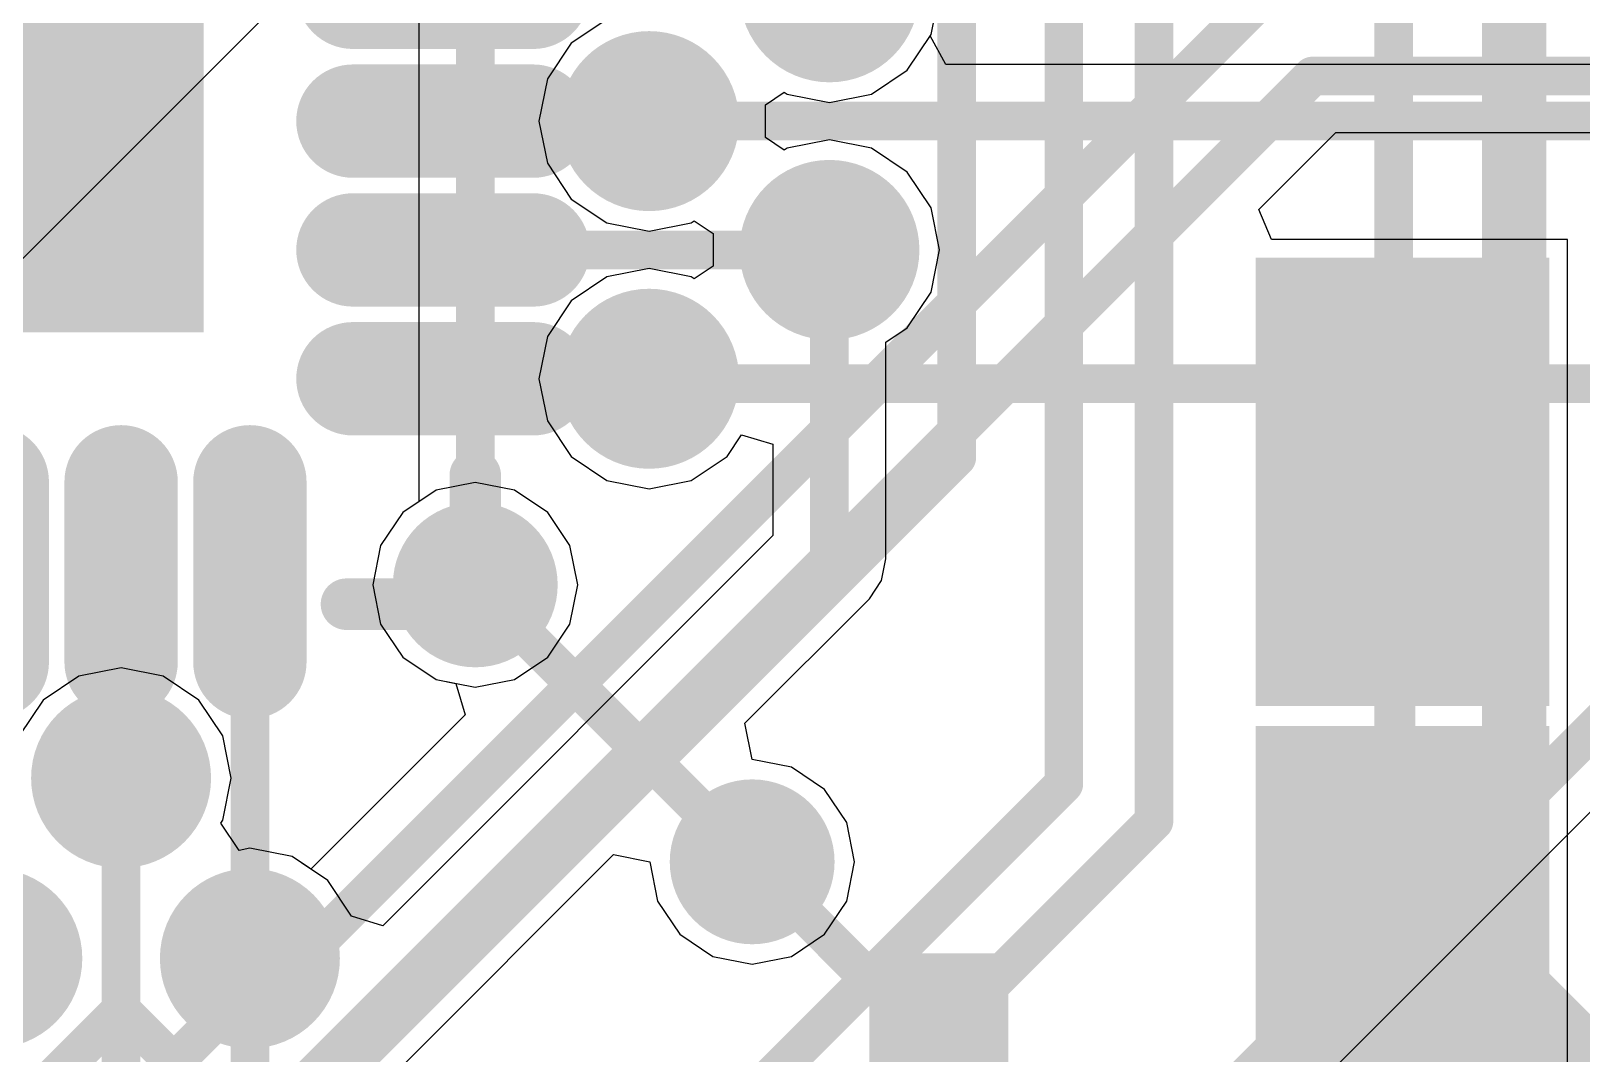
# Model space of a CAD drawing. Header units: millimetres. Extents: x 73 to 190, y 73 to 267.
# Drawn here: x 105.9 to 111.92, y 98.63 to 102.6 of the extents above; entities that cross this region are included whole.
import ezdxf

# ---------------------------------------------------------------- set-up
doc = ezdxf.new("R2010")
doc.units = ezdxf.units.MM
for name, color, linetype in [('BottomLayer', 5, 'Continuous'), ('BottomOverlay', 54, 'Continuous'), ('BottomPaste', 16, 'Continuous'), ('BottomSolder', 6, 'Continuous'), ('DrillDrawing', 1, 'Continuous'), ('MidLayer1', 16, 'Continuous'), ('MidLayer2', 76, 'Continuous'), ('MultiLayer', 9, 'Continuous'), ('TopLayer', 1, 'Continuous'), ('TopPaste', 8, 'Continuous'), ('TopSolder', 216, 'Continuous'), ('ViaHoleLayer', 16, 'Continuous')]:
    doc.layers.add(name, color=color, linetype=linetype)

msp = doc.modelspace()

# ---------------------------------------------------------------- linework, layer by layer
at = {"layer": 'BottomLayer'}
for p, q in [((109.39505172, 102.58636836), (109.42760182, 102.7500104)), ((109.39159986, 102.58119946), (109.39505172, 102.58636836)), ((109.45146766, 102.46919562), (109.39159986, 102.58119946)), ((112.60920328, 102.46919562), (109.45146766, 102.46919562)), ((109.94594216, 97.56093518), (112.5519085, 100.16689898))]:
    msp.add_line(p, q, dxfattribs=at)
for points, const_width in [([(108.8602852, 102.7500104, 1), (109.1396852, 102.7500104, 1)], 0.2794), ([(108.160312, 102.249986, 1), (108.439712, 102.249986, 1)], 0.2794), ([(107.07500302, 102.25000886, 1), (107.22500018, 102.25000886, 1)], 0.1499997), ([(107.77500162, 102.25000886, 1), (107.92499878, 102.25000886, 1)], 0.1499997), ([(107.4500137, 102.249986, 1), (107.5500135, 102.249986, 1)], 0.0999998), ([(108.2500121, 102.249986, 1), (108.3500119, 102.249986, 1)], 0.0999998), ([(108.26251144, 102.249986, 1), (108.33751256, 102.249986, 1)], 0.07499858), ([(108.8602852, 101.7500124, 1), (109.1396852, 101.7500124, 1)], 0.2794), ([(107.07500302, 101.75000986, 1), (107.22500018, 101.75000986, 1)], 0.1499997), ([(107.77500162, 101.75000986, 1), (107.92499878, 101.75000986, 1)], 0.1499997), ([(107.46251304, 101.7500124, 1), (107.53751416, 101.7500124, 1)], 0.07499858), ([(108.96248464, 101.7500124, 1), (109.03748576, 101.7500124, 1)], 0.07499858), ([(108.160312, 101.249988, 1), (108.439712, 101.249988, 1)], 0.2794), ([(107.07500302, 101.25001086, 1), (107.22500018, 101.25001086, 1)], 0.1499997), ([(107.77500162, 101.25001086, 1), (107.92499878, 101.25001086, 1)], 0.1499997), ([(107.46251304, 101.249988, 1), (107.53751416, 101.249988, 1)], 0.07499858), ([(108.26251144, 101.249988, 1), (108.33751256, 101.249988, 1)], 0.07499858), ([(108.26251144, 101.249988, 1), (108.33751256, 101.249988, 1)], 0.07499858), ([(108.28191704, 101.2306332, 1), (108.35691816, 101.2306332, 1)], 0.07499858), ([(108.28191704, 101.2306332, 1), (108.35691816, 101.2306332, 1)], 0.07499858), ([(106.17500228, 100.8500015, 1), (106.32499944, 100.8500015, 1)], 0.1499997), ([(106.67500128, 100.8500015, 1), (106.82499844, 100.8500015, 1)], 0.1499997), ([(106.71250184, 100.6499892, 1), (106.78750296, 100.6499892, 1)], 0.07499858), ([(107.49998312, 100.4499896, 1), (107.74998008, 100.4499896, 1)], 0.2499995), ([(106.21247744, 100.4999768, 1), (106.28747856, 100.4999768, 1)], 0.07499858), ([(107.58748104, 100.4499896, 1), (107.66248216, 100.4499896, 1)], 0.07499858), ([(106.17500228, 100.1500029, 1), (106.32499944, 100.1500029, 1)], 0.1499997), ([(106.67500128, 100.1500029, 1), (106.82499844, 100.1500029, 1)], 0.1499997), ([(106.110278, 99.70002919999999, 1), (106.389678, 99.70002919999999, 1)], 0.2794), ([(106.21247744, 99.70002919999999, 1), (106.28747856, 99.70002919999999, 1)], 0.07499858), ([(106.21247744, 99.70002919999999, 1), (106.28747856, 99.70002919999999, 1)], 0.07499858), ([(108.57500256, 99.37500064, 1), (108.82499952, 99.37500064, 1)], 0.2499995), ([(108.66247, 99.37500064, 1), (108.73747112, 99.37500064, 1)], 0.07499858), ([(108.66247, 99.37500064, 1), (108.73747112, 99.37500064, 1)], 0.07499858), ([(108.66250048, 99.37500064, 1), (108.7375016, 99.37500064, 1)], 0.07499858), ([(105.6103044, 99.00000519999999, 1), (105.8897044, 99.00000519999999, 1)], 0.2794), ([(106.6103024, 99.00000519999999, 1), (106.8897024, 99.00000519999999, 1)], 0.2794), ([(106.71250184, 99.00000519999999, 1), (106.78750296, 99.00000519999999, 1)], 0.07499858), ([(106.71250184, 99.00000519999999, 1), (106.78750296, 99.00000519999999, 1)], 0.07499858)]:
    msp.add_lwpolyline(points, format="xyb", close=True, dxfattribs=dict(at, const_width=const_width))
for points, const_width in [([(107.1500016, 102.25000886), (107.8500002, 102.25000886)], 0.2999994), ([(107.5000136, 102.249986), (108.300012, 102.249986)], 0.1999996), ([(108.300012, 102.249986), (112.7000032, 102.249986)], 0.1499997), ([(107.1500016, 101.75000986), (107.8500002, 101.75000986)], 0.2999994), ([(107.5000136, 101.7500124), (108.9999852, 101.7500124)], 0.1499997), ([(107.1500016, 101.25001086), (107.8500002, 101.25001086)], 0.2999994), ([(107.5000136, 101.249988), (108.300012, 101.249988)], 0.1499997), ([(108.300012, 101.249988), (108.3194176, 101.2306332)], 0.1499997), ([(108.3194176, 101.2306332), (114.401346, 101.2306332)], 0.1499997), ([(106.25000086, 100.8500015), (106.25000086, 100.1500029)], 0.2999994), ([(106.74999986, 100.8500015), (106.74999986, 100.1500029)], 0.2999994), ([(106.7500024, 99.00000519999999), (106.7500024, 100.6499892)], 0.1499997), ([(109.24999994, 97.17499996), (112.62499954, 100.54999956)], 0.1499997), ([(106.249978, 99.70002919999999), (106.249978, 100.4999768)], 0.1499997), ([(107.6249816, 100.4499896), (108.69997056, 99.37500064)], 0.1499997), ([(106.249978, 98.40762894), (106.249978, 99.70002919999999)], 0.1499997), ([(108.69997056, 99.37500064), (108.70000104, 99.37500064)], 0.1499997), ([(106.7500024, 98.31772563999999), (106.7500024, 99.00000519999999)], 0.1499997)]:
    msp.add_lwpolyline(points, dxfattribs=dict(at, const_width=const_width))
msp.add_solid([(106.50000036, 101.50000274), (106.50000036, 108.50000398), (99.49999912, 101.50000274), (99.49999912, 108.50000398)], dxfattribs=at)
at = {"layer": 'BottomOverlay', "const_width": 0.1999996}
for points in [[(107.62499938, 100.62500322), (107.62499938, 100.87500272)], [(107.37499988, 100.37500372), (107.62499938, 100.62500322)], [(107.12500038, 100.37500372), (107.37499988, 100.37500372)]]:
    msp.add_lwpolyline(points, dxfattribs=at)
at = {"layer": 'BottomOverlay', "const_width": 0.0999998}
for points in [[(107.57499948, 100.87500272, 1), (107.67499928, 100.87500272, 1)], [(107.57499948, 100.62500322, 1), (107.67499928, 100.62500322, 1)], [(107.57499948, 100.62500322, 1), (107.67499928, 100.62500322, 1)], [(107.07500048, 100.37500372, 1), (107.17500028, 100.37500372, 1)], [(107.32499998, 100.37500372, 1), (107.42499978, 100.37500372, 1)], [(107.32499998, 100.37500372, 1), (107.42499978, 100.37500372, 1)]]:
    msp.add_lwpolyline(points, format="xyb", close=True, dxfattribs=at)
at = {"layer": 'BottomPaste', "const_width": 0.1999996}
for points in [[(107.1500016, 102.25000886), (107.8500002, 102.25000886)], [(107.1500016, 101.75000986), (107.8500002, 101.75000986)], [(107.1500016, 101.25001086), (107.8500002, 101.25001086)], [(106.25000086, 100.8500015), (106.25000086, 100.1500029)], [(106.74999986, 100.8500015), (106.74999986, 100.1500029)]]:
    msp.add_lwpolyline(points, dxfattribs=at)
at = {"layer": 'BottomPaste', "const_width": 0.0999998}
for points in [[(107.1000017, 102.25000886, 1), (107.2000015, 102.25000886, 1)], [(107.8000003, 102.25000886, 1), (107.9000001, 102.25000886, 1)], [(107.1000017, 101.75000986, 1), (107.2000015, 101.75000986, 1)], [(107.8000003, 101.75000986, 1), (107.9000001, 101.75000986, 1)], [(107.1000017, 101.25001086, 1), (107.2000015, 101.25001086, 1)], [(107.8000003, 101.25001086, 1), (107.9000001, 101.25001086, 1)], [(106.20000096, 100.8500015, 1), (106.30000076, 100.8500015, 1)], [(106.69999996, 100.8500015, 1), (106.79999976, 100.8500015, 1)], [(106.20000096, 100.1500029, 1), (106.30000076, 100.1500029, 1)], [(106.69999996, 100.1500029, 1), (106.79999976, 100.1500029, 1)]]:
    msp.add_lwpolyline(points, format="xyb", close=True, dxfattribs=at)
at = {"layer": 'BottomPaste'}
msp.add_solid([(106.0002452, 102.00010842), (106.0002452, 104.5001085), (103.50024512, 102.00010842), (103.50024512, 104.5001085)], dxfattribs=at)
at = {"layer": 'BottomSolder'}
for points, const_width in [([(108.82528654, 102.7500104, 1), (109.17468386, 102.7500104, 1)], 0.34939986), ([(107.04000182, 102.75000786, 1), (107.26000138, 102.75000786, 1)], 0.21999956), ([(107.74000042, 102.75000786, 1), (107.95999998, 102.75000786, 1)], 0.21999956), ([(108.12531334, 102.249986, 1), (108.47471066, 102.249986, 1)], 0.34939986), ([(107.04000182, 102.25000886, 1), (107.26000138, 102.25000886, 1)], 0.21999956), ([(107.74000042, 102.25000886, 1), (107.95999998, 102.25000886, 1)], 0.21999956), ([(108.82528654, 101.7500124, 1), (109.17468386, 101.7500124, 1)], 0.34939986), ([(107.04000182, 101.75000986, 1), (107.26000138, 101.75000986, 1)], 0.21999956), ([(107.74000042, 101.75000986, 1), (107.95999998, 101.75000986, 1)], 0.21999956), ([(108.12531334, 101.249988, 1), (108.47471066, 101.249988, 1)], 0.34939986), ([(107.04000182, 101.25001086, 1), (107.26000138, 101.25001086, 1)], 0.21999956), ([(107.74000042, 101.25001086, 1), (107.95999998, 101.25001086, 1)], 0.21999956), ([(105.64000208, 100.8500015, 1), (105.86000164, 100.8500015, 1)], 0.21999956), ([(106.14000108, 100.8500015, 1), (106.36000064, 100.8500015, 1)], 0.21999956), ([(106.64000008, 100.8500015, 1), (106.85999964, 100.8500015, 1)], 0.21999956), ([(107.46498192, 100.4499896, 1), (107.78498128, 100.4499896, 1)], 0.31999936), ([(105.64000208, 100.1500029, 1), (105.86000164, 100.1500029, 1)], 0.21999956), ([(106.14000108, 100.1500029, 1), (106.36000064, 100.1500029, 1)], 0.21999956), ([(106.64000008, 100.1500029, 1), (106.85999964, 100.1500029, 1)], 0.21999956), ([(106.07527934, 99.70002919999999, 1), (106.42467666, 99.70002919999999, 1)], 0.34939986), ([(108.54000136, 99.37500064, 1), (108.86000072, 99.37500064, 1)], 0.31999936), ([(105.57530574, 99.00000519999999, 1), (105.92470306, 99.00000519999999, 1)], 0.34939986), ([(106.57530374, 99.00000519999999, 1), (106.92470106, 99.00000519999999, 1)], 0.34939986)]:
    msp.add_lwpolyline(points, format="xyb", close=True, dxfattribs=dict(at, const_width=const_width))
at = {"layer": 'BottomSolder', "const_width": 0.43999912}
for points in [[(107.1500016, 102.75000786), (107.8500002, 102.75000786)], [(107.1500016, 102.25000886), (107.8500002, 102.25000886)], [(107.1500016, 101.75000986), (107.8500002, 101.75000986)], [(107.1500016, 101.25001086), (107.8500002, 101.25001086)], [(105.75000186, 100.8500015), (105.75000186, 100.1500029)], [(106.25000086, 100.8500015), (106.25000086, 100.1500029)], [(106.74999986, 100.8500015), (106.74999986, 100.1500029)]]:
    msp.add_lwpolyline(points, dxfattribs=at)
at = {"layer": 'BottomSolder'}
msp.add_solid([(106.57000022, 101.43000288), (106.57000022, 108.57000384), (99.42999925999999, 101.43000288), (99.42999925999999, 108.57000384)], dxfattribs=at)
at = {"layer": 'DrillDrawing'}
for points, const_width in [([(108.9237852, 102.7500104, 1), (109.0761852, 102.7500104, 1)], 0.1524), ([(108.223812, 102.249986, 1), (108.376212, 102.249986, 1)], 0.1524), ([(108.9237852, 101.7500124, 1), (109.0761852, 101.7500124, 1)], 0.1524), ([(108.223812, 101.249988, 1), (108.376212, 101.249988, 1)], 0.1524), ([(107.5749817, 100.4499896, 1), (107.6749815, 100.4499896, 1)], 0.0999998), ([(106.173778, 99.70002919999999, 1), (106.326178, 99.70002919999999, 1)], 0.1524), ([(108.65000114, 99.37500064, 1), (108.75000094, 99.37500064, 1)], 0.0999998), ([(105.6738044, 99.00000519999999, 1), (105.8262044, 99.00000519999999, 1)], 0.1524), ([(106.6738024, 99.00000519999999, 1), (106.8262024, 99.00000519999999, 1)], 0.1524)]:
    msp.add_lwpolyline(points, format="xyb", close=True, dxfattribs=dict(at, const_width=const_width))
at = {"layer": 'MidLayer1'}
for p, q in [((109.39505172, 102.58636836), (109.42760182, 102.7500104)), ((108.13636996, 102.64505252), (107.99764024, 102.55235776)), ((107.99764024, 102.55235776), (107.90494548, 102.41362804)), ((109.30235696, 102.44763864), (109.39505172, 102.58636836)), ((109.16362724, 102.35494388), (109.30235696, 102.44763864)), ((107.90494548, 102.41362804), (107.87239538, 102.249986)), ((108.75137508, 102.31351902), (108.82485728, 102.36261976)), ((108.82485728, 102.36261976), (108.83634316, 102.35494388)), ((108.75137508, 102.18651902), (108.75137508, 102.31351902)), ((108.83634316, 102.35494388), (108.9999852, 102.32239378)), ((108.9999852, 102.32239378), (109.16362724, 102.35494388)), ((107.87239538, 102.249986), (107.90494548, 102.08634396)), ((108.82486744, 102.1374132), (108.75137508, 102.18651902)), ((108.83634316, 102.14507892), (108.82486744, 102.1374132)), ((108.9999852, 102.17762902), (108.83634316, 102.14507892)), ((109.16362724, 102.14507892), (108.9999852, 102.17762902)), ((109.30235696, 102.05238416), (109.16362724, 102.14507892)), ((107.90494548, 102.08634396), (107.99764024, 101.94761424)), ((109.39505172, 101.91365444), (109.30235696, 102.05238416)), ((107.99764024, 101.94761424), (108.13636996, 101.85491948)), ((109.42760182, 101.7500124), (109.39505172, 101.91365444)), ((108.13636996, 101.85491948), (108.300012, 101.82236938)), ((108.300012, 101.82236938), (108.46365404, 101.85491948)), ((108.46365404, 101.85491948), (108.47512976, 101.8625852)), ((108.47512976, 101.8625852), (108.54862212, 101.81347938)), ((108.54862212, 101.81347938), (108.54862212, 101.68647938)), ((109.39505172, 101.58637036), (109.42760182, 101.7500124)), ((108.13636996, 101.64505452), (107.99764024, 101.55235976)), ((108.300012, 101.67760462), (108.13636996, 101.64505452)), ((108.46365404, 101.64505452), (108.300012, 101.67760462)), ((108.47513992, 101.63737864), (108.46365404, 101.64505452)), ((108.54862212, 101.68647938), (108.47513992, 101.63737864)), ((109.30235696, 101.44764064), (109.39505172, 101.58637036)), ((107.99764024, 101.55235976), (107.90494548, 101.41363004)), ((107.90494548, 101.41363004), (107.87239538, 101.249988)), ((109.21919482, 101.3920756), (109.30235696, 101.44764064)), ((109.21919482, 100.55079966), (109.21919482, 101.3920756)), ((107.87239538, 101.249988), (107.90494548, 101.08634596)), ((107.90494548, 101.08634596), (107.99764024, 100.94761624)), ((108.60238376, 100.94761624), (108.6592442, 101.03271386)), ((108.6592442, 101.03271386), (108.78077558, 100.9958483)), ((108.78077558, 100.9958483), (108.78077558, 100.64159958)), ((107.99764024, 100.94761624), (108.13636996, 100.85492148)), ((108.46365404, 100.85492148), (108.60238376, 100.94761624)), ((107.47281274, 100.81735996), (107.34380868, 100.73116252)), ((107.6249816, 100.84762914), (107.47281274, 100.81735996)), ((107.77715046, 100.81735996), (107.6249816, 100.84762914)), ((107.90615452, 100.73116252), (107.77715046, 100.81735996)), ((108.13636996, 100.85492148), (108.300012, 100.82237138)), ((108.300012, 100.82237138), (108.46365404, 100.85492148)), ((107.34380868, 100.73116252), (107.25761124, 100.60215846)), ((107.99235196, 100.60215846), (107.90615452, 100.73116252)), ((108.78077558, 100.64159958), (107.26611008, 99.12693154)), ((107.25761124, 100.60215846), (107.22734206, 100.4499896)), ((108.02262114, 100.4499896), (107.99235196, 100.60215846)), ((109.20250956, 100.46691108), (109.21919482, 100.55079966)), ((107.22734206, 100.4499896), (107.25761124, 100.29782074)), ((107.99235196, 100.29782074), (108.02262114, 100.4499896)), ((109.1549887, 100.39579362), (109.20250956, 100.46691108)), ((108.67210168, 99.9129066), (109.1549887, 100.39579362)), ((107.25761124, 100.29782074), (107.34380868, 100.16881668)), ((107.90615452, 100.16881668), (107.99235196, 100.29782074)), ((107.34380868, 100.16881668), (107.47281274, 100.08261924)), ((107.77715046, 100.08261924), (107.90615452, 100.16881668)), ((106.08633596, 100.09509572), (105.94760624, 100.00240096)), ((106.249978, 100.12764582), (106.08633596, 100.09509572)), ((106.41362004, 100.09509572), (106.249978, 100.12764582)), ((106.55234976, 100.00240096), (106.41362004, 100.09509572)), ((107.47281274, 100.08261924), (107.6249816, 100.05235006)), ((107.6249816, 100.05235006), (107.77715046, 100.08261924)), ((105.94760624, 100.00240096), (105.85491148, 99.86367123999999)), ((106.64504452, 99.86367123999999), (106.55234976, 100.00240096)), ((108.70000358, 99.77264018), (108.67210168, 99.9129066)), ((106.67759462, 99.70002919999999), (106.64504452, 99.86367123999999)), ((108.8521699, 99.74237099999999), (108.70000358, 99.77264018)), ((108.98117396, 99.65617356), (108.8521699, 99.74237099999999)), ((106.64504452, 99.53638715999999), (106.67759462, 99.70002919999999)), ((109.0673714, 99.5271695), (108.98117396, 99.65617356)), ((106.63733054, 99.52484285999999), (106.64504452, 99.53638715999999)), ((106.7078892, 99.4192449), (106.63733054, 99.52484285999999)), ((109.09764058, 99.37500064), (109.0673714, 99.5271695)), ((106.7500024, 99.42762182), (106.7078892, 99.4192449)), ((106.91364444, 99.39507171999999), (106.7500024, 99.42762182)), ((107.05237416, 99.30237695999999), (106.91364444, 99.39507171999999)), ((107.33909952, 98.57990443999999), (108.16209508, 99.40289999999999)), ((108.16209508, 99.40289999999999), (108.3023615, 99.3749981)), ((108.3023615, 99.3749981), (108.33263068, 99.22283177999999)), ((109.0673714, 99.22283177999999), (109.09764058, 99.37500064)), ((107.14506892, 99.16364978), (107.05237416, 99.30237695999999)), ((108.33263068, 99.22283177999999), (108.41882812, 99.09382772)), ((108.98117396, 99.09382772), (109.0673714, 99.22283177999999)), ((107.26611008, 99.12693154), (107.14506892, 99.16364978)), ((108.41882812, 99.09382772), (108.54783218, 99.00763028)), ((108.8521699, 99.00763028), (108.98117396, 99.09382772)), ((108.54783218, 99.00763028), (108.70000104, 98.9773611)), ((108.70000104, 98.9773611), (108.8521699, 99.00763028))]:
    msp.add_line(p, q, dxfattribs=at)
for points, const_width in [([(108.8602852, 102.7500104, 1), (109.1396852, 102.7500104, 1)], 0.2794), ([(108.160312, 102.249986, 1), (108.439712, 102.249986, 1)], 0.2794), ([(108.8602852, 101.7500124, 1), (109.1396852, 101.7500124, 1)], 0.2794), ([(108.96248464, 101.7500124, 1), (109.03748576, 101.7500124, 1)], 0.07499858), ([(108.160312, 101.249988, 1), (108.439712, 101.249988, 1)], 0.2794), ([(107.49998312, 100.4499896, 1), (107.74998008, 100.4499896, 1)], 0.2499995), ([(108.96248464, 100.55079966, 1), (109.03748576, 100.55079966, 1)], 0.07499858), ([(108.96248464, 100.55079966, 1), (109.03748576, 100.55079966, 1)], 0.07499858), ([(106.110278, 99.70002919999999, 1), (106.389678, 99.70002919999999, 1)], 0.2794), ([(108.57500256, 99.37500064, 1), (108.82499952, 99.37500064, 1)], 0.2499995), ([(105.6103044, 99.00000519999999, 1), (105.8897044, 99.00000519999999, 1)], 0.2794), ([(106.6103024, 99.00000519999999, 1), (106.8897024, 99.00000519999999, 1)], 0.2794)]:
    msp.add_lwpolyline(points, format="xyb", close=True, dxfattribs=dict(at, const_width=const_width))
at = {"layer": 'MidLayer1', "const_width": 0.1499997}
for points in [[(108.9999852, 100.55079966), (108.9999852, 101.7500124)], [(106.63918474, 98.18999919999999), (108.9999852, 100.55079966)]]:
    msp.add_lwpolyline(points, dxfattribs=at)
at = {"layer": 'MidLayer2'}
msp.add_line((108.00664454, 103.85627946), (104.27475462, 100.12271822), dxfattribs=at)
for points, const_width in [([(111.65800122, 98.90200438), (111.65800122, 107.77498638)], 0.2499995), ([(111.19000114, 98.14000184), (111.19000114, 107.40999854)], 0.1499997), ([(109.49438604, 100.94438536), (109.49438604, 107.25559956)], 0.1499997), ([(109.91000116, 99.67740542), (109.91000116, 106.68484378)], 0.1499997), ([(110.26000046, 99.53243237999999), (110.26000046, 106.33499942)], 0.1499997), ([(106.27499954, 97.72499886), (109.49438604, 100.94438536)], 0.1499997), ([(106.249978, 98.80079045999999), (106.249978, 99.70002919999999)], 0.1499997), ([(107.10759884, 96.8750031), (109.91000116, 99.67740542)], 0.1499997), ([(106.60106188, 95.87349379999999), (110.26000046, 99.53243237999999)], 0.1499997), ([(106.7500024, 98.89069375999999), (106.7500024, 99.00000519999999)], 0.1499997), ([(111.65800122, 98.90200438), (113.7463816, 96.81362399999999)], 0.2499995), ([(105.31431058, 97.45500193999999), (106.7500024, 98.89069375999999)], 0.1499997), ([(105.1941889, 97.74500135999999), (106.249978, 98.80079045999999)], 0.1499997)]:
    msp.add_lwpolyline(points, dxfattribs=dict(at, const_width=const_width))
for points, const_width in [([(108.8602852, 102.7500104, 1), (109.1396852, 102.7500104, 1)], 0.2794), ([(108.160312, 102.249986, 1), (108.439712, 102.249986, 1)], 0.2794), ([(108.8602852, 101.7500124, 1), (109.1396852, 101.7500124, 1)], 0.2794), ([(108.160312, 101.249988, 1), (108.439712, 101.249988, 1)], 0.2794), ([(109.45688548, 100.94438536, 1), (109.5318866, 100.94438536, 1)], 0.07499858), ([(109.45688548, 100.94438536, 1), (109.5318866, 100.94438536, 1)], 0.07499858), ([(107.49998312, 100.4499896, 1), (107.74998008, 100.4499896, 1)], 0.2499995), ([(106.110278, 99.70002919999999, 1), (106.389678, 99.70002919999999, 1)], 0.2794), ([(106.21247744, 99.70002919999999, 1), (106.28747856, 99.70002919999999, 1)], 0.07499858), ([(109.8725006, 99.67740542, 1), (109.94750172, 99.67740542, 1)], 0.07499858), ([(109.8725006, 99.67740542, 1), (109.94750172, 99.67740542, 1)], 0.07499858), ([(108.57500256, 99.37500064, 1), (108.82499952, 99.37500064, 1)], 0.2499995), ([(110.2224999, 99.53243237999999, 1), (110.29750102, 99.53243237999999, 1)], 0.07499858), ([(110.2224999, 99.53243237999999, 1), (110.29750102, 99.53243237999999, 1)], 0.07499858), ([(105.6103044, 99.00000519999999, 1), (105.8897044, 99.00000519999999, 1)], 0.2794), ([(106.6103024, 99.00000519999999, 1), (106.8897024, 99.00000519999999, 1)], 0.2794), ([(106.71250184, 99.00000519999999, 1), (106.78750296, 99.00000519999999, 1)], 0.07499858), ([(111.59550198, 98.90200438, 1), (111.72050046, 98.90200438, 1)], 0.12499848), ([(111.59550198, 98.90200438, 1), (111.72050046, 98.90200438, 1)], 0.12499848), ([(106.71250184, 98.89069375999999, 1), (106.78750296, 98.89069375999999, 1)], 0.07499858), ([(106.71250184, 98.89069375999999, 1), (106.78750296, 98.89069375999999, 1)], 0.07499858), ([(106.21247744, 98.80079045999999, 1), (106.28747856, 98.80079045999999, 1)], 0.07499858), ([(106.21247744, 98.80079045999999, 1), (106.28747856, 98.80079045999999, 1)], 0.07499858)]:
    msp.add_lwpolyline(points, format="xyb", close=True, dxfattribs=dict(at, const_width=const_width))
at = {"layer": 'MultiLayer'}
for points, const_width in [([(108.8602852, 102.7500104, 1), (109.1396852, 102.7500104, 1)], 0.2794), ([(108.160312, 102.249986, 1), (108.439712, 102.249986, 1)], 0.2794), ([(108.8602852, 101.7500124, 1), (109.1396852, 101.7500124, 1)], 0.2794), ([(108.160312, 101.249988, 1), (108.439712, 101.249988, 1)], 0.2794), ([(107.49998312, 100.4499896, 1), (107.74998008, 100.4499896, 1)], 0.2499995), ([(106.110278, 99.70002919999999, 1), (106.389678, 99.70002919999999, 1)], 0.2794), ([(108.57500256, 99.37500064, 1), (108.82499952, 99.37500064, 1)], 0.2499995), ([(105.6103044, 99.00000519999999, 1), (105.8897044, 99.00000519999999, 1)], 0.2794), ([(106.6103024, 99.00000519999999, 1), (106.8897024, 99.00000519999999, 1)], 0.2794)]:
    msp.add_lwpolyline(points, format="xyb", close=True, dxfattribs=dict(at, const_width=const_width))
at = {"layer": 'TopLayer'}
for p, q in [((107.40577198, 103.2742156), (107.40577198, 100.77256452)), ((110.66732756, 101.90731968), (110.96579026, 102.20578238)), ((110.96579026, 102.20578238), (115.1088376, 102.20578238)), ((110.71593046, 101.78998692), (110.66732756, 101.90731968)), ((111.86502392, 101.78998692), (110.71593046, 101.78998692)), ((111.86502392, 99.90999067999999), (111.86502392, 101.78998692)), ((107.40577198, 100.77256452), (107.34380868, 100.73116252)), ((107.34380868, 100.73116252), (107.25761124, 100.60215846)), ((107.25761124, 100.60215846), (107.22734206, 100.4499896)), ((107.22734206, 100.4499896), (107.25761124, 100.29782074)), ((107.25761124, 100.29782074), (107.34380868, 100.16881668)), ((107.34380868, 100.16881668), (107.47281274, 100.08261924)), ((106.08633596, 100.09509572), (105.94760624, 100.00240096)), ((106.249978, 100.12764582), (106.08633596, 100.09509572)), ((106.41362004, 100.09509572), (106.249978, 100.12764582)), ((106.55234976, 100.00240096), (106.41362004, 100.09509572)), ((107.47281274, 100.08261924), (107.54938358, 100.06738686)), ((107.54938358, 100.06738686), (107.58625168, 99.94585547999999)), ((105.94760624, 100.00240096), (105.85491148, 99.86367123999999)), ((106.64504452, 99.86367123999999), (106.55234976, 100.00240096)), ((107.58625168, 99.94585547999999), (106.98667198, 99.34627578)), ((111.86502392, 98.09165802), (111.86502392, 99.90999067999999)), ((106.67759462, 99.70002919999999), (106.64504452, 99.86367123999999)), ((106.64504452, 99.53638715999999), (106.67759462, 99.70002919999999)), ((106.63733054, 99.52484285999999), (106.64504452, 99.53638715999999)), ((106.7078892, 99.4192449), (106.63733054, 99.52484285999999)), ((106.7500024, 99.42762182), (106.7078892, 99.4192449)), ((106.91364444, 99.39507171999999), (106.7500024, 99.42762182)), ((106.98667198, 99.34627578), (106.91364444, 99.39507171999999))]:
    msp.add_line(p, q, dxfattribs=at)
at = {"layer": 'TopLayer', "const_width": 0.1499997}
for points in [[(107.6249816, 100.4499896), (107.6249816, 103.2742156)], [(106.9504084, 99.00000519999999), (110.6654124, 102.7150092)], [(106.95561794, 98.50561959999999), (110.87499034, 102.424992)], [(110.87499034, 102.424992), (115.394994, 102.424992)], [(111.1999808, 100.8249952), (111.2250252, 100.8499888)], [(111.1999808, 94.17502119999999), (111.1999808, 100.8249952)], [(106.249978, 98.8008184), (106.249978, 99.70002919999999)], [(108.70000104, 99.37500064), (109.35000228, 98.7249994)], [(106.7500024, 99.00000519999999), (106.9504084, 99.00000519999999)], [(106.249978, 98.8008184), (106.5452276, 98.50561959999999)], [(109.35000228, 98.7249994), (109.42500086, 98.7249994)]]:
    msp.add_lwpolyline(points, dxfattribs=at)
at = {"layer": 'TopLayer'}
for points, const_width in [([(108.8602852, 102.7500104, 1), (109.1396852, 102.7500104, 1)], 0.2794), ([(108.160312, 102.249986, 1), (108.439712, 102.249986, 1)], 0.2794), ([(110.83748978, 102.424992, 1), (110.9124909, 102.424992, 1)], 0.07499858), ([(110.83748978, 102.424992, 1), (110.9124909, 102.424992, 1)], 0.07499858), ([(108.8602852, 101.7500124, 1), (109.1396852, 101.7500124, 1)], 0.2794), ([(108.160312, 101.249988, 1), (108.439712, 101.249988, 1)], 0.2794), ([(111.18752464, 100.8499888, 1), (111.26252576, 100.8499888, 1)], 0.07499858), ([(111.16248024, 100.8249952, 1), (111.23748136, 100.8249952, 1)], 0.07499858), ([(111.16248024, 100.8249952, 1), (111.23748136, 100.8249952, 1)], 0.07499858), ([(107.49998312, 100.4499896, 1), (107.74998008, 100.4499896, 1)], 0.2499995), ([(107.58748104, 100.4499896, 1), (107.66248216, 100.4499896, 1)], 0.07499858), ([(106.110278, 99.70002919999999, 1), (106.389678, 99.70002919999999, 1)], 0.2794), ([(106.21247744, 99.70002919999999, 1), (106.28747856, 99.70002919999999, 1)], 0.07499858), ([(108.57500256, 99.37500064, 1), (108.82499952, 99.37500064, 1)], 0.2499995), ([(108.66250048, 99.37500064, 1), (108.7375016, 99.37500064, 1)], 0.07499858), ([(105.6103044, 99.00000519999999, 1), (105.8897044, 99.00000519999999, 1)], 0.2794), ([(106.6103024, 99.00000519999999, 1), (106.8897024, 99.00000519999999, 1)], 0.2794), ([(106.71250184, 99.00000519999999, 1), (106.78750296, 99.00000519999999, 1)], 0.07499858), ([(106.91290784, 99.00000519999999, 1), (106.98790896, 99.00000519999999, 1)], 0.07499858), ([(106.91290784, 99.00000519999999, 1), (106.98790896, 99.00000519999999, 1)], 0.07499858), ([(106.21247744, 98.8008184, 1), (106.28747856, 98.8008184, 1)], 0.07499858), ([(106.21247744, 98.8008184, 1), (106.28747856, 98.8008184, 1)], 0.07499858), ([(109.31250172, 98.7249994, 1), (109.38750284, 98.7249994, 1)], 0.07499858), ([(109.31250172, 98.7249994, 1), (109.38750284, 98.7249994, 1)], 0.07499858), ([(109.3875003, 98.7249994, 1), (109.46250142, 98.7249994, 1)], 0.07499858)]:
    msp.add_lwpolyline(points, format="xyb", close=True, dxfattribs=dict(at, const_width=const_width))
for points in [[(111.7250242, 101.6499872), (110.7250262, 101.6499872), (111.7250242, 100.0499904), (110.7250262, 100.0499904)], [(111.7250242, 99.83165199999999), (110.7250262, 99.83165199999999), (111.7250242, 98.23165519999999), (110.7250262, 98.23165519999999)], [(109.22500126, 98.94999768), (109.22500126, 98.50000112), (109.62500046, 98.94999768), (109.62500046, 98.50000112)]]:
    msp.add_solid(points, dxfattribs=at)
at = {"layer": 'TopPaste'}
for points in [[(111.6750243, 101.5999873), (110.7750261, 101.5999873), (111.6750243, 100.0999903), (110.7750261, 100.0999903)], [(111.6750243, 99.78165209999999), (110.7750261, 99.78165209999999), (111.6750243, 98.2816551), (110.7750261, 98.2816551)], [(109.27500116, 98.89999777999999), (109.27500116, 98.55000102), (109.57500056, 98.89999777999999), (109.57500056, 98.55000102)]]:
    msp.add_solid(points, dxfattribs=at)
at = {"layer": 'TopSolder'}
for points, const_width in [([(108.82528654, 102.7500104, 1), (109.17468386, 102.7500104, 1)], 0.34939986), ([(108.12531334, 102.249986, 1), (108.47471066, 102.249986, 1)], 0.34939986), ([(108.82528654, 101.7500124, 1), (109.17468386, 101.7500124, 1)], 0.34939986), ([(108.12531334, 101.249988, 1), (108.47471066, 101.249988, 1)], 0.34939986), ([(107.46498192, 100.4499896, 1), (107.78498128, 100.4499896, 1)], 0.31999936), ([(106.07527934, 99.70002919999999, 1), (106.42467666, 99.70002919999999, 1)], 0.34939986), ([(108.54000136, 99.37500064, 1), (108.86000072, 99.37500064, 1)], 0.31999936), ([(105.57530574, 99.00000519999999, 1), (105.92470306, 99.00000519999999, 1)], 0.34939986), ([(106.57530374, 99.00000519999999, 1), (106.92470106, 99.00000519999999, 1)], 0.34939986)]:
    msp.add_lwpolyline(points, format="xyb", close=True, dxfattribs=dict(at, const_width=const_width))
for points in [[(111.79502406, 101.71998706), (110.65502634, 101.71998706), (111.79502406, 99.97999053999999), (110.65502634, 99.97999053999999)], [(111.79502406, 99.90165186), (110.65502634, 99.90165186), (111.79502406, 98.16165534), (110.65502634, 98.16165534)], [(109.1550014, 99.01999753999999), (109.1550014, 98.43000126), (109.69500032, 99.01999753999999), (109.69500032, 98.43000126)]]:
    msp.add_solid(points, dxfattribs=at)
at = {"layer": 'ViaHoleLayer'}
for points, const_width in [([(108.9237852, 102.7500104, 1), (109.0761852, 102.7500104, 1)], 0.1524), ([(108.223812, 102.249986, 1), (108.376212, 102.249986, 1)], 0.1524), ([(108.9237852, 101.7500124, 1), (109.0761852, 101.7500124, 1)], 0.1524), ([(108.223812, 101.249988, 1), (108.376212, 101.249988, 1)], 0.1524), ([(107.5749817, 100.4499896, 1), (107.6749815, 100.4499896, 1)], 0.0999998), ([(106.173778, 99.70002919999999, 1), (106.326178, 99.70002919999999, 1)], 0.1524), ([(108.65000114, 99.37500064, 1), (108.75000094, 99.37500064, 1)], 0.0999998), ([(105.6738044, 99.00000519999999, 1), (105.8262044, 99.00000519999999, 1)], 0.1524), ([(106.6738024, 99.00000519999999, 1), (106.8262024, 99.00000519999999, 1)], 0.1524)]:
    msp.add_lwpolyline(points, format="xyb", close=True, dxfattribs=dict(at, const_width=const_width))

doc.saveas('drawing.dxf')
